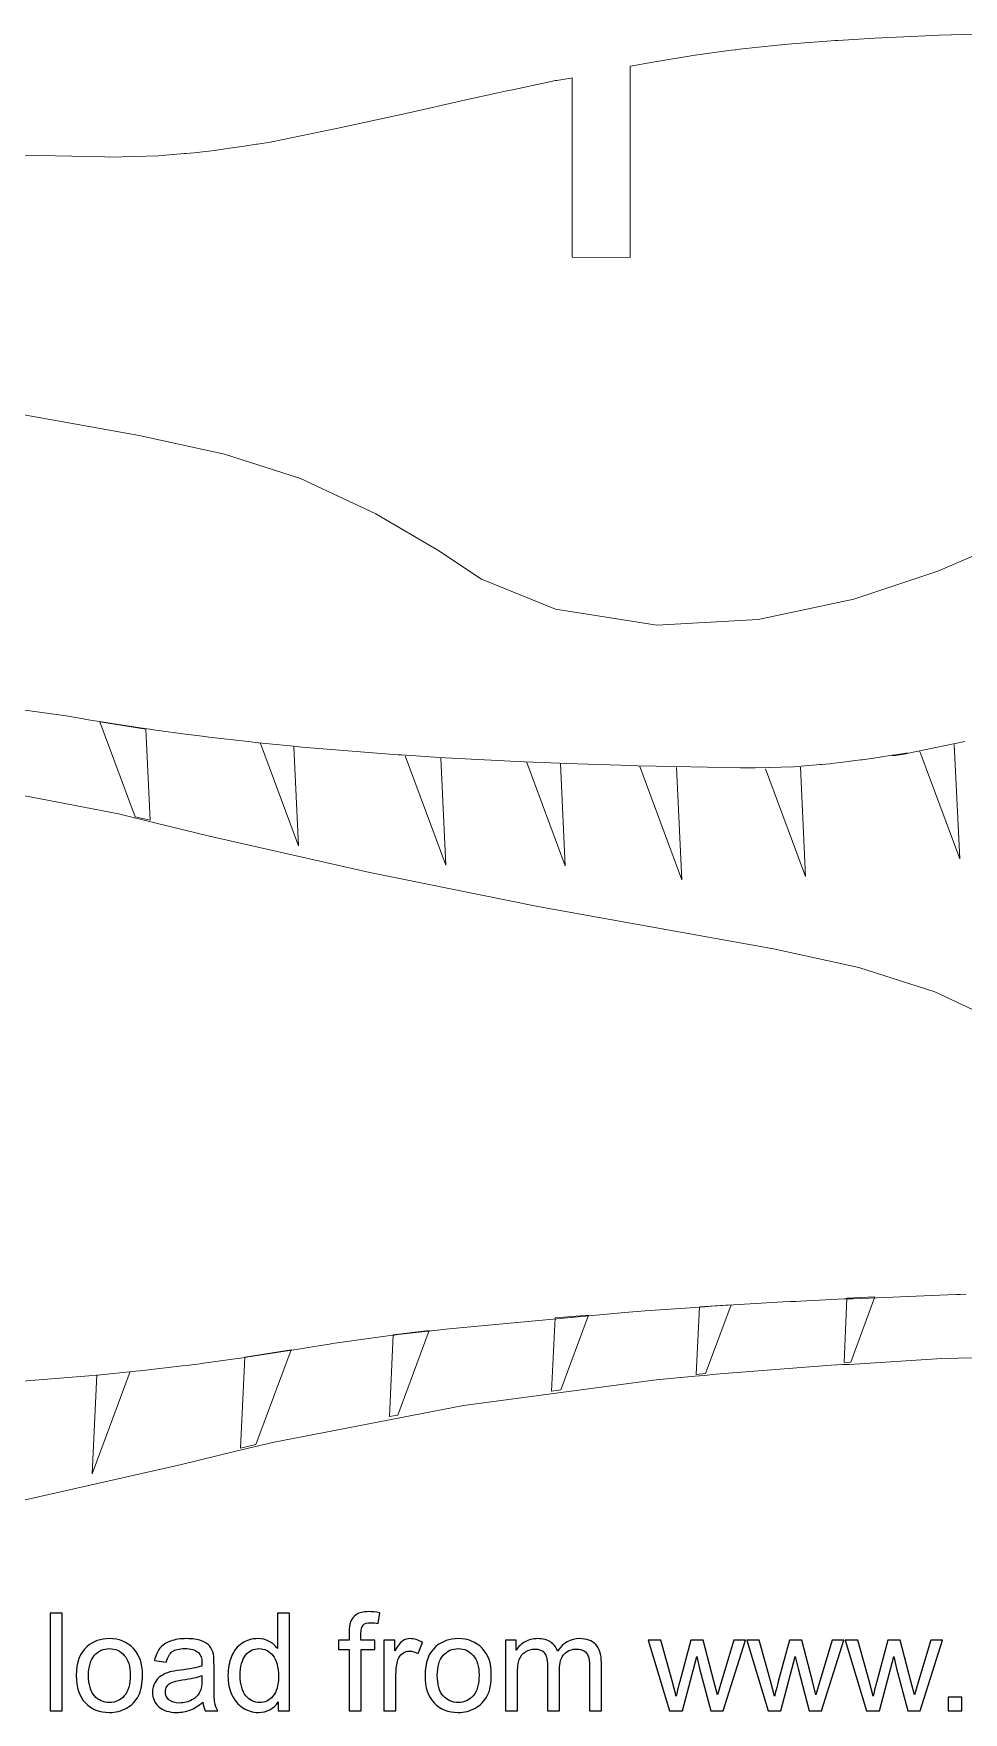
# Model space of a CAD drawing. Header units: millimetres. Extents: x -103 to 107, y -32 to 116.
# Drawn here: x -3.9 to 28.5, y -30.2 to 28.3 of the extents above; entities that cross this region are included whole.
import ezdxf

# ---------------------------------------------------------------- set-up
doc = ezdxf.new("R2010")
doc.units = ezdxf.units.MM
doc.header["$MEASUREMENT"] = 0
doc.layers.add('Layer 1', color=7, linetype='Continuous')

msp = doc.modelspace()

# ---------------------------------------------------------------- linework, layer by layer
at = {"layer": 'Layer 1', "lineweight": 9}
for points in [[(24.0743, 28.0924), (24.0743, 28.0924), (23.9343, 28.0828), (23.9343, 28.0828)], [(24.1613, 28.0924), (24.1613, 28.0924), (24.0743, 28.0924), (24.0743, 28.0924)], [(25.4483, 28.1696), (25.4483, 28.1696), (24.1613, 28.0924), (24.1613, 28.0924)], [(27.4743, 28.2673), (27.4743, 28.2673), (25.4483, 28.1696), (25.4483, 28.1696)], [(27.6793, 28.2755), (27.6793, 28.2755), (27.4743, 28.2673), (27.4743, 28.2673)], [(29.8213, 28.3347), (29.8213, 28.3347), (27.6793, 28.2755), (27.6793, 28.2755)], [(18.9813, 27.5523), (18.9813, 27.5523), (17.9233, 27.373), (17.9233, 27.373)], [(19.1083, 27.5727), (19.1083, 27.5727), (18.9813, 27.5523), (18.9813, 27.5523)], [(20.4433, 27.7576), (20.4433, 27.7576), (19.1083, 27.5727), (19.1083, 27.5727)], [(20.5823, 27.7727), (20.5823, 27.7727), (20.4433, 27.7576), (20.4433, 27.7576)], [(20.6093, 27.7727), (20.6093, 27.7727), (20.5823, 27.7727), (20.5823, 27.7727)], [(20.7413, 27.7879), (20.7413, 27.7879), (20.6093, 27.7727), (20.6093, 27.7727)], [(22.0643, 27.9269), (22.0643, 27.9269), (20.7413, 27.7879), (20.7413, 27.7879)], [(22.1963, 27.9393), (22.1963, 27.9393), (22.0643, 27.9269), (22.0643, 27.9269)], [(22.4323, 27.9629), (22.4323, 27.9629), (22.1963, 27.9393), (22.1963, 27.9393)], [(22.5653, 27.9752), (22.5653, 27.9752), (22.4323, 27.9629), (22.4323, 27.9629)], [(23.9343, 28.0828), (23.9343, 28.0828), (22.5653, 27.9752), (22.5653, 27.9752)], [(17.0013, 27.2076), (17.0013, 27.2076), (16.9253, 27.1938), (16.9253, 27.1938)], [(16.9253, 27.1938), (16.9253, 27.1938), (16.9253, 20.5281), (16.9253, 20.5281)], [(17.8443, 27.3607), (17.8443, 27.3607), (17.0013, 27.2076), (17.0013, 27.2076)], [(17.9233, 27.373), (17.9233, 27.373), (17.8443, 27.3607), (17.8443, 27.3607)], [(12.6283, 26.3352), (12.6283, 26.3352), (12.3093, 26.2636), (12.3093, 26.2636)], [(12.7663, 26.3655), (12.7663, 26.3655), (12.6283, 26.3352), (12.6283, 26.3352)], [(14.1693, 26.6647), (14.1693, 26.6647), (12.7663, 26.3655), (12.7663, 26.3655)], [(14.3143, 26.6936), (14.3143, 26.6936), (14.1693, 26.6647), (14.1693, 26.6647)], [(14.3303, 26.6936), (14.3303, 26.6936), (14.3143, 26.6936), (14.3143, 26.6936)], [(14.3703, 26.7017), (14.3703, 26.7017), (14.3303, 26.6936), (14.3303, 26.6936)], [(14.8603, 26.7832), (14.8603, 26.7832), (14.3703, 26.7017), (14.3703, 26.7017)], [(14.9013, 26.7899), (14.9013, 26.7899), (14.8603, 26.7832), (14.8603, 26.7832)], [(14.9013, 20.5461), (14.9013, 20.5461), (14.9013, 26.7899), (14.9013, 26.7899)], [(10.8913, 25.9521), (10.8913, 25.9521), (9.4703, 25.6257), (9.4703, 25.6257)], [(10.9863, 25.9743), (10.9863, 25.9743), (10.8913, 25.9521), (10.8913, 25.9521)], [(12.3093, 26.2636), (12.3093, 26.2636), (10.9863, 25.9743), (10.9863, 25.9743)], [(9.2153, 25.5693), (9.2153, 25.5693), (6.6923, 25.0317), (6.6923, 25.0317)], [(9.4703, 25.6257), (9.4703, 25.6257), (9.2153, 25.5693), (9.2153, 25.5693)], [(6.4563, 24.9809), (6.4563, 24.9809), (4.4323, 24.5575), (4.4323, 24.5575)], [(6.6923, 25.0317), (6.6923, 25.0317), (6.4563, 24.9809), (6.4563, 24.9809)], [(-3.6803, 24.0809), (-3.6803, 24.0809), (-4.9662, 24.1127), (-4.9662, 24.1127)], [(-1.3827, 24.034), (-1.3827, 24.034), (-3.6803, 24.0809), (-3.6803, 24.0809)], [(-1.2137, 24.0312), (-1.2137, 24.0312), (-1.3827, 24.034), (-1.3827, 24.034)], [(0.4913, 24.0753), (0.4913, 24.0753), (-1.2137, 24.0312), (-1.2137, 24.0312)], [(0.6623, 24.0862), (0.6623, 24.0862), (0.4913, 24.0753), (0.4913, 24.0753)], [(0.7283, 24.0919), (0.7283, 24.0919), (0.6623, 24.0862), (0.6623, 24.0862)], [(1.3893, 24.1497), (1.3893, 24.1497), (0.7283, 24.0919), (0.7283, 24.0919)], [(1.4553, 24.1554), (1.4553, 24.1554), (1.3893, 24.1497), (1.3893, 24.1497)], [(1.7343, 24.1801), (1.7343, 24.1801), (1.4553, 24.1554), (1.4553, 24.1554)], [(2.4393, 24.264), (2.4393, 24.264), (1.7343, 24.1801), (1.7343, 24.1801)], [(2.8133, 24.3123), (2.8133, 24.3123), (2.4393, 24.264), (2.4393, 24.264)], [(3.4713, 24.4115), (3.4713, 24.4115), (2.8133, 24.3123), (2.8133, 24.3123)], [(3.9033, 24.4778), (3.9033, 24.4778), (3.4713, 24.4115), (3.4713, 24.4115)], [(3.9403, 24.4845), (3.9403, 24.4845), (3.9033, 24.4778), (3.9033, 24.4778)], [(4.3933, 24.5522), (4.3933, 24.5522), (3.9403, 24.4845), (3.9403, 24.4845)], [(4.4323, 24.5575), (4.4323, 24.5575), (4.3933, 24.5522), (4.3933, 24.5522)], [(16.9253, 20.5281), (16.9253, 20.5281), (14.9013, 20.5461), (14.9013, 20.5461)], [(-8.3931, 15.8058), (-8.3931, 15.8058), (-3.8112, 14.9803), (-3.8112, 14.9803)], [(-3.8112, 14.9803), (-3.8112, 14.9803), (-0.1887, 14.3284), (-0.1887, 14.3284)], [(-0.1887, 14.3284), (-0.1887, 14.3284), (2.7883, 13.6697), (2.7883, 13.6697)], [(2.7883, 13.6697), (2.7883, 13.6697), (5.4343, 12.821), (5.4343, 12.821)], [(5.4343, 12.821), (5.4343, 12.821), (8.0623, 11.5972), (8.0623, 11.5972)], [(8.0623, 11.5972), (8.0623, 11.5972), (10.2763, 10.2923), (10.2763, 10.2923)], [(27.6503, 9.5962), (27.6503, 9.5962), (29.9933, 10.6062), (29.9933, 10.6062)], [(10.2763, 10.2923), (10.2763, 10.2923), (10.9893, 9.8167), (10.9893, 9.8167)], [(10.9893, 9.8167), (10.9893, 9.8167), (11.7443, 9.3136), (11.7443, 9.3136)], [(24.7173, 8.6194), (24.7173, 8.6194), (27.6503, 9.5962), (27.6503, 9.5962)], [(11.7443, 9.3136), (11.7443, 9.3136), (14.3283, 8.2733), (14.3283, 8.2733)], [(14.3283, 8.2733), (14.3283, 8.2733), (17.8603, 7.718), (17.8603, 7.718)], [(21.3873, 7.9138), (21.3873, 7.9138), (24.7173, 8.6194), (24.7173, 8.6194)], [(17.8603, 7.718), (17.8603, 7.718), (21.3873, 7.9138), (21.3873, 7.9138)]]:
    msp.add_open_spline(points, degree=3, dxfattribs=at)
at = {"layer": 'Layer 1', "color": 1, "lineweight": 9}
for points in [[(-4.9207, 4.8584), (-4.9207, 4.8584), (-2.9917, 4.5885), (-2.9917, 4.5885)], [(-2.9917, 4.5885), (-2.9917, 4.5885), (-2.8277, 4.5624), (-2.8277, 4.5624)], [(-2.8277, 4.5624), (-2.8277, 4.5624), (-2.7327, 4.5497), (-2.7327, 4.5497)], [(-2.7327, 4.5497), (-2.7327, 4.5497), (-2.1427, 4.452), (-2.1427, 4.452)], [(-2.1427, 4.452), (-2.1427, 4.452), (-1.9507, 4.4189), (-1.9507, 4.4189)], [(-1.9507, 4.4189), (-1.9507, 4.4189), (0.0033, 4.1102), (0.0033, 4.1102)], [(-1.5577, 4.3458), (-1.5577, 4.3458), (-0.3307, 1.0386), (-0.3307, 1.0386)], [(0.0513, 4.0925), (0.0513, 4.0925), (-1.5577, 4.3458), (-1.5577, 4.3458)], [(-1.5577, 4.3458), (-1.5577, 4.3458), (-0.3307, 1.0386), (-0.3307, 1.0386)], [(0.0513, 4.0925), (0.0513, 4.0925), (-1.5577, 4.3458), (-1.5577, 4.3458)], [(0.0033, 4.1102), (0.0033, 4.1102), (0.2013, 4.0841), (0.2013, 4.0841)], [(0.2013, 0.9133), (0.2013, 0.9133), (0.0513, 4.0925), (0.0513, 4.0925)], [(0.2013, 0.9119), (0.2013, 0.9119), (0.0513, 4.0925), (0.0513, 4.0925)], [(0.2013, 4.0841), (0.2013, 4.0841), (0.3183, 4.0675), (0.3183, 4.0675)], [(0.3183, 4.0675), (0.3183, 4.0675), (1.5053, 3.9049), (1.5053, 3.9049)], [(1.5053, 3.9049), (1.5053, 3.9049), (1.6253, 3.8883), (1.6253, 3.8883)], [(1.6253, 3.8883), (1.6253, 3.8883), (2.0993, 3.8304), (2.0993, 3.8304)], [(2.0993, 3.8304), (2.0993, 3.8304), (2.2453, 3.8128), (2.2453, 3.8128)], [(2.2453, 3.8128), (2.2453, 3.8128), (3.7153, 3.6417), (3.7153, 3.6417)], [(3.7153, 3.6417), (3.7153, 3.6417), (3.8633, 3.6265), (3.8633, 3.6265)], [(3.8633, 3.6265), (3.8633, 3.6265), (3.9713, 3.6156), (3.9713, 3.6156)], [(3.9713, 3.6156), (3.9713, 3.6156), (5.0743, 3.5055), (5.0743, 3.5055)], [(4.0463, 3.5895), (4.0463, 3.5895), (5.3723, 0.0203), (5.3723, 0.0203)], [(4.0463, 3.5895), (4.0463, 3.5895), (5.3723, 0.0203), (5.3723, 0.0203)], [(26.5673, 3.2353), (26.5673, 3.2353), (28.5913, 3.6583), (28.5913, 3.6583)], [(28.4113, -0.4358), (28.4113, -0.4358), (28.2213, 3.5496), (28.2213, 3.5496)], [(28.4113, -0.4358), (28.4113, -0.4358), (28.2213, 3.5496), (28.2213, 3.5496)], [(5.0743, 3.5055), (5.0743, 3.5055), (5.1863, 3.4942), (5.1863, 3.4942)], [(5.1863, 3.4942), (5.1863, 3.4942), (5.4923, 3.4653), (5.4923, 3.4653)], [(5.3723, 0.0203), (5.3723, 0.0203), (5.2083, 3.4752), (5.2083, 3.4752)], [(5.3723, 0.0203), (5.3723, 0.0203), (5.2083, 3.4752), (5.2083, 3.4752)], [(5.4923, 3.4653), (5.4923, 3.4653), (8.5333, 3.2187), (8.5333, 3.2187)], [(8.5333, 3.2187), (8.5333, 3.2187), (8.8353, 3.1979), (8.8353, 3.1979)], [(8.8353, 3.1979), (8.8353, 3.1979), (8.9523, 3.1912), (8.9523, 3.1912)], [(8.9523, 3.1912), (8.9523, 3.1912), (10.1143, 3.114), (10.1143, 3.114)], [(9.0883, 3.1581), (9.0883, 3.1581), (10.5023, -0.6494), (10.5023, -0.6494)], [(9.0883, 3.1581), (9.0883, 3.1581), (10.5023, -0.6494), (10.5023, -0.6494)], [(10.1143, 3.114), (10.1143, 3.114), (10.2293, 3.1071), (10.2293, 3.1071)], [(10.2293, 3.1071), (10.2293, 3.1071), (10.4843, 3.092), (10.4843, 3.092)], [(10.5023, -0.6494), (10.5023, -0.6494), (10.3243, 3.0809), (10.3243, 3.0809)], [(10.5023, -0.6494), (10.5023, -0.6494), (10.3243, 3.0809), (10.3243, 3.0809)], [(10.4843, 3.092), (10.4843, 3.092), (12.9923, 2.9665), (12.9923, 2.9665)], [(12.9923, 2.9665), (12.9923, 2.9665), (13.2383, 2.9555), (13.2383, 2.9555)], [(13.2383, 2.9555), (13.2383, 2.9555), (14.4683, 2.9045), (14.4683, 2.9045)], [(13.3213, 2.9266), (13.3213, 2.9266), (14.6583, -0.6784), (14.6583, -0.6784)], [(13.3213, 2.9266), (13.3213, 2.9266), (14.6583, -0.6784), (14.6583, -0.6784)], [(23.9453, 2.8894), (23.9453, 2.8894), (24.5333, 2.9624), (24.5333, 2.9624)], [(24.5333, 2.9624), (24.5333, 2.9624), (24.5923, 2.9693), (24.5923, 2.9693)], [(24.5923, 2.9693), (24.5923, 2.9693), (24.9663, 3.0148), (24.9663, 3.0148)], [(24.9663, 3.0148), (24.9663, 3.0148), (25.0213, 3.023), (25.0213, 3.023)], [(25.0213, 3.023), (25.0213, 3.023), (25.5703, 3.1043), (25.5703, 3.1043)], [(25.5703, 3.1043), (25.5703, 3.1043), (25.6253, 3.1126), (25.6253, 3.1126)], [(25.6253, 3.1126), (25.6253, 3.1126), (26.0563, 3.1815), (26.0563, 3.1815)], [(26.0563, 3.1815), (26.0563, 3.1815), (26.0933, 3.1884), (26.0933, 3.1884)], [(26.0563, 3.1705), (26.0563, 3.1705), (26.1413, 3.1705), (26.1413, 3.1705)], [(26.0933, 3.1884), (26.0933, 3.1884), (26.5453, 3.2561), (26.5453, 3.2561)], [(26.1413, 3.1705), (26.1413, 3.1705), (26.1753, 3.176), (26.1753, 3.176)], [(26.1753, 3.176), (26.1753, 3.176), (26.5373, 3.2296), (26.5373, 3.2296)], [(26.5373, 3.2296), (26.5373, 3.2296), (26.5673, 3.2353), (26.5673, 3.2353)], [(26.5453, 3.2561), (26.5453, 3.2561), (26.5853, 3.2614), (26.5853, 3.2614)], [(27.0193, 3.314), (27.0193, 3.314), (28.4113, -0.4358), (28.4113, -0.4358)], [(27.0193, 3.314), (27.0193, 3.314), (28.4113, -0.4358), (28.4113, -0.4358)], [(-0.9097, 1.1324), (-0.9097, 1.1324), (-7.5651, 2.4167), (-7.5651, 2.4167)], [(14.4683, 2.9045), (14.4683, 2.9045), (14.7023, 2.8963), (14.7023, 2.8963)], [(14.6583, -0.6784), (14.6583, -0.6784), (14.4923, 2.877), (14.4923, 2.877)], [(14.6583, -0.6784), (14.6583, -0.6784), (14.4923, 2.877), (14.4923, 2.877)], [(14.7023, 2.8963), (14.7023, 2.8963), (16.9693, 2.8232), (16.9693, 2.8232)], [(16.9693, 2.8232), (16.9693, 2.8232), (17.1873, 2.8163), (17.1873, 2.8163)], [(17.1873, 2.8163), (17.1873, 2.8163), (18.4733, 2.7846), (18.4733, 2.7846)], [(17.2583, 2.7874), (17.2583, 2.7874), (18.7273, -1.1648), (18.7273, -1.1648)], [(17.2583, 2.7874), (17.2583, 2.7874), (18.7273, -1.1648), (18.7273, -1.1648)], [(18.4733, 2.7846), (18.4733, 2.7846), (20.7703, 2.7378), (20.7703, 2.7378)], [(18.7273, -1.1648), (18.7273, -1.1648), (18.5423, 2.7557), (18.5423, 2.7557)], [(18.7273, -1.1648), (18.7273, -1.1648), (18.5423, 2.7557), (18.5423, 2.7557)], [(20.7703, 2.7378), (20.7703, 2.7378), (21.2813, 2.7378), (21.2813, 2.7378)], [(21.2813, 2.7378), (21.2813, 2.7378), (22.6443, 2.7777), (22.6443, 2.7777)], [(21.6443, 2.7102), (21.6443, 2.7102), (23.0373, -1.0422), (23.0373, -1.0422)], [(21.6443, 2.7102), (21.6443, 2.7102), (23.0373, -1.0422), (23.0373, -1.0422)], [(22.6443, 2.7777), (22.6443, 2.7777), (22.8153, 2.7902), (22.8153, 2.7902)], [(22.8153, 2.7902), (22.8153, 2.7902), (22.8813, 2.7957), (22.8813, 2.7957)], [(23.0373, -1.0422), (23.0373, -1.0422), (22.8583, 2.7612), (22.8583, 2.7612)], [(23.0373, -1.0422), (23.0373, -1.0422), (22.8583, 2.7612), (22.8583, 2.7612)], [(22.8813, 2.7957), (22.8813, 2.7957), (23.5433, 2.8535), (23.5433, 2.8535)], [(23.5433, 2.8535), (23.5433, 2.8535), (23.6083, 2.859), (23.6083, 2.859)], [(23.6083, 2.859), (23.6083, 2.859), (23.8873, 2.8825), (23.8873, 2.8825)], [(23.8873, 2.8825), (23.8873, 2.8825), (23.9453, 2.8894), (23.9453, 2.8894)], [(0.4113, 0.8168), (0.4113, 0.8168), (-0.9097, 1.1324), (-0.9097, 1.1324)], [(-0.3307, 1.0386), (-0.3307, 1.0386), (0.2013, 0.9133), (0.2013, 0.9133)], [(-0.3307, 1.0386), (-0.3307, 1.0386), (0.2013, 0.9119), (0.2013, 0.9119)], [(2.2643, 0.3607), (2.2643, 0.3607), (0.4113, 0.8168), (0.4113, 0.8168)], [(7.8553, -0.9058), (7.8553, -0.9058), (2.2643, 0.3607), (2.2643, 0.3607)], [(13.7133, -2.0881), (13.7133, -2.0881), (7.8553, -0.9058), (7.8553, -0.9058)], [(18.2963, -2.9122), (18.2963, -2.9122), (13.7133, -2.0881), (13.7133, -2.0881)], [(21.9193, -3.5626), (21.9193, -3.5626), (18.2963, -2.9122), (18.2963, -2.9122)], [(24.8963, -4.2213), (24.8963, -4.2213), (21.9193, -3.5626), (21.9193, -3.5626)], [(27.5423, -5.0716), (27.5423, -5.0716), (24.8963, -4.2213), (24.8963, -4.2213)], [(30.1683, -6.2939), (30.1683, -6.2939), (27.5423, -5.0716), (27.5423, -5.0716)], [(22.8593, -15.8506), (22.8593, -15.8506), (24.3903, -15.772), (24.3903, -15.772)], [(24.3793, -17.9851), (24.3793, -17.9851), (24.4793, -15.7472), (24.4793, -15.7472)], [(24.3793, -17.9851), (24.3793, -17.9851), (24.4793, -15.7472), (24.4793, -15.7472)], [(24.3903, -15.772), (24.3903, -15.772), (24.5463, -15.7651), (24.5463, -15.7651)], [(24.4793, -15.7472), (24.4793, -15.7472), (25.4583, -15.7018), (25.4583, -15.7018)], [(24.4793, -15.7472), (24.4793, -15.7472), (25.4583, -15.7018), (25.4583, -15.7018)], [(24.5463, -15.7651), (24.5463, -15.7651), (24.6833, -15.7651), (24.6833, -15.7651)], [(25.4583, -15.7018), (25.4583, -15.7018), (24.6153, -17.9714), (24.6153, -17.9714)], [(25.4583, -15.7018), (25.4583, -15.7018), (24.6153, -17.9714), (24.6153, -17.9714)], [(24.6833, -15.7651), (24.6833, -15.7651), (24.9773, -15.7514), (24.9773, -15.7514)], [(24.9773, -15.7514), (24.9773, -15.7514), (27.9953, -15.6246), (27.9953, -15.6246)], [(27.9953, -15.6246), (27.9953, -15.6246), (28.3053, -15.6149), (28.3053, -15.6149)], [(28.3053, -15.6149), (28.3053, -15.6149), (28.4223, -15.6149), (28.4223, -15.6149)], [(28.4223, -15.6149), (28.4223, -15.6149), (28.6373, -15.6066), (28.6373, -15.6066)], [(10.6183, -16.8111), (10.6183, -16.8111), (16.7413, -16.2433), (16.7413, -16.2433)], [(14.3083, -16.4349), (14.3083, -16.4349), (15.4763, -16.3342), (15.4763, -16.3342)], [(14.3083, -16.4335), (14.3083, -16.4335), (15.4763, -16.3342), (15.4763, -16.3342)], [(15.4763, -16.3342), (15.4763, -16.3342), (14.5073, -18.9401), (14.5073, -18.9401)], [(15.4763, -16.3342), (15.4763, -16.3342), (14.5073, -18.9401), (14.5073, -18.9401)], [(16.7413, -16.2433), (16.7413, -16.2433), (17.4483, -16.191), (17.4483, -16.191)], [(17.4483, -16.191), (17.4483, -16.191), (17.6433, -16.1758), (17.6433, -16.1758)], [(17.6433, -16.1758), (17.6433, -16.1758), (17.7963, -16.1648), (17.7963, -16.1648)], [(17.7963, -16.1648), (17.7963, -16.1648), (19.3603, -16.0545), (19.3603, -16.0545)], [(19.2313, -18.4013), (19.2313, -18.4013), (19.3383, -16.0435), (19.3383, -16.0435)], [(19.2313, -18.4027), (19.2313, -18.4027), (19.3383, -16.0435), (19.3383, -16.0435)], [(19.3383, -16.0435), (19.3383, -16.0435), (20.4453, -15.9718), (20.4453, -15.9718)], [(19.3383, -16.0435), (19.3383, -16.0435), (20.4453, -15.9718), (20.4453, -15.9718)], [(19.3603, -16.0545), (19.3603, -16.0545), (19.5213, -16.0435), (19.5213, -16.0435)], [(19.5213, -16.0435), (19.5213, -16.0435), (19.5243, -16.0435), (19.5243, -16.0435)], [(19.5243, -16.0435), (19.5243, -16.0435), (19.7653, -16.027), (19.7653, -16.027)], [(20.4453, -15.9718), (20.4453, -15.9718), (19.5563, -18.371), (19.5563, -18.371)], [(20.4453, -15.9718), (20.4453, -15.9718), (19.5563, -18.371), (19.5563, -18.371)], [(19.7653, -16.027), (19.7653, -16.027), (22.2553, -15.8726), (22.2553, -15.8726)], [(22.2553, -15.8726), (22.2553, -15.8726), (22.5133, -15.8588), (22.5133, -15.8588)], [(22.5133, -15.8588), (22.5133, -15.8588), (22.7093, -15.8588), (22.7093, -15.8588)], [(22.7093, -15.8588), (22.7093, -15.8588), (22.8593, -15.8506), (22.8593, -15.8506)], [(8.6713, -17.0192), (8.6713, -17.0192), (9.9223, -16.8717), (9.9223, -16.8717)], [(8.6713, -17.0192), (8.6713, -17.0192), (9.9223, -16.8717), (9.9223, -16.8717)], [(9.9223, -16.8717), (9.9223, -16.8717), (8.8263, -19.8207), (8.8263, -19.8207)], [(9.9223, -16.8717), (9.9223, -16.8717), (8.8263, -19.8207), (8.8263, -19.8207)], [(8.8353, -17.0164), (8.8353, -17.0164), (10.0893, -16.869), (10.0893, -16.869)], [(10.0893, -16.869), (10.0893, -16.869), (10.1093, -16.869), (10.1093, -16.869)], [(10.1093, -16.869), (10.1093, -16.869), (10.6183, -16.8111), (10.6183, -16.8111)], [(14.1873, -18.9829), (14.1873, -18.9829), (14.3083, -16.4335), (14.3083, -16.4335)], [(14.1873, -18.9829), (14.1873, -18.9829), (14.3083, -16.4349), (14.3083, -16.4349)], [(3.4983, -17.7977), (3.4983, -17.7977), (5.1073, -17.5428), (5.1073, -17.5428)], [(3.4983, -17.7977), (3.4983, -17.7977), (5.1073, -17.5428), (5.1073, -17.5428)], [(3.5573, -17.8046), (3.5573, -17.8046), (5.5103, -17.5001), (5.5103, -17.5001)], [(5.1073, -17.5428), (5.1073, -17.5428), (3.8793, -20.8501), (3.8793, -20.8501)], [(5.1073, -17.5428), (5.1073, -17.5428), (3.8793, -20.8501), (3.8793, -20.8501)], [(5.5103, -17.5001), (5.5103, -17.5001), (5.7033, -17.467), (5.7033, -17.467)], [(5.7033, -17.467), (5.7033, -17.467), (6.2923, -17.3692), (6.2923, -17.3692)], [(6.2923, -17.3692), (6.2923, -17.3692), (6.3873, -17.3554), (6.3873, -17.3554)], [(6.3873, -17.3554), (6.3873, -17.3554), (6.5503, -17.3292), (6.5503, -17.3292)], [(6.5503, -17.3292), (6.5503, -17.3292), (8.4793, -17.0605), (8.4793, -17.0605)], [(8.4793, -17.0605), (8.4793, -17.0605), (8.7033, -17.0329), (8.7033, -17.0329)], [(8.5363, -19.8744), (8.5363, -19.8744), (8.6713, -17.0192), (8.6713, -17.0192)], [(8.5363, -19.8731), (8.5363, -19.8731), (8.6713, -17.0192), (8.6713, -17.0192)], [(8.7033, -17.0329), (8.7033, -17.0329), (8.8353, -17.0164), (8.8353, -17.0164)], [(-0.1567, -18.2773), (-0.1567, -18.2773), (1.3133, -18.1064), (1.3133, -18.1064)], [(1.3133, -18.1064), (1.3133, -18.1064), (1.4613, -18.0885), (1.4613, -18.0885)], [(1.4613, -18.0885), (1.4613, -18.0885), (1.9353, -18.0306), (1.9353, -18.0306)], [(1.9353, -18.0306), (1.9353, -18.0306), (2.0533, -18.0141), (2.0533, -18.0141)], [(2.0533, -18.0141), (2.0533, -18.0141), (3.2403, -17.8501), (3.2403, -17.8501)], [(3.2403, -17.8501), (3.2403, -17.8501), (3.3583, -17.8336), (3.3583, -17.8336)], [(3.3473, -20.9769), (3.3473, -20.9769), (3.4983, -17.7977), (3.4983, -17.7977)], [(3.3473, -20.9755), (3.3473, -20.9755), (3.4983, -17.7977), (3.4983, -17.7977)], [(3.3583, -17.8336), (3.3583, -17.8336), (3.5573, -17.8046), (3.5573, -17.8046)], [(23.9263, -18.0816), (23.9263, -18.0816), (19.9073, -18.3986), (19.9073, -18.3986)], [(24.3313, -18.0568), (24.3313, -18.0568), (23.9263, -18.0816), (23.9263, -18.0816)], [(24.5693, -18.0568), (24.5693, -18.0568), (24.3313, -18.0568), (24.3313, -18.0568)], [(24.6153, -17.9714), (24.6153, -17.9714), (24.3793, -17.9851), (24.3793, -17.9851)], [(24.6153, -17.9714), (24.6153, -17.9714), (24.3793, -17.9851), (24.3793, -17.9851)], [(27.7903, -17.8529), (27.7903, -17.8529), (24.5693, -18.0568), (24.5693, -18.0568)], [(37.4773, -17.6475), (37.4773, -17.6475), (27.7903, -17.8529), (27.7903, -17.8529)], [(-4.9743, -18.699), (-4.9743, -18.699), (-1.9347, -18.4537), (-1.9347, -18.4537)], [(-1.9347, -18.4537), (-1.9347, -18.4537), (-1.6267, -18.4247), (-1.6267, -18.4247)], [(-0.4977, -18.298), (-0.4977, -18.298), (-1.8227, -21.8685), (-1.8227, -21.8685)], [(-0.4977, -18.2994), (-0.4977, -18.2994), (-1.8227, -21.8685), (-1.8227, -21.8685)], [(-1.8227, -21.8685), (-1.8227, -21.8685), (-1.6587, -18.4137), (-1.6587, -18.4137)], [(-1.8227, -21.8685), (-1.8227, -21.8685), (-1.6587, -18.4137), (-1.6587, -18.4137)], [(-1.6267, -18.4247), (-1.6267, -18.4247), (-1.5177, -18.4137), (-1.5177, -18.4137)], [(-1.5177, -18.4137), (-1.5177, -18.4137), (-0.4157, -18.3035), (-0.4157, -18.3035)], [(-0.4157, -18.3035), (-0.4157, -18.3035), (-0.3047, -18.2924), (-0.3047, -18.2924)], [(-0.3047, -18.2924), (-0.3047, -18.2924), (-0.1567, -18.2773), (-0.1567, -18.2773)], [(17.8313, -18.5901), (17.8313, -18.5901), (11.1133, -19.4872), (11.1133, -19.4872)], [(19.1833, -18.4688), (19.1833, -18.4688), (17.8313, -18.5901), (17.8313, -18.5901)], [(19.5073, -18.4372), (19.5073, -18.4372), (19.1833, -18.4688), (19.1833, -18.4688)], [(19.5563, -18.371), (19.5563, -18.371), (19.2313, -18.4013), (19.2313, -18.4013)], [(19.5563, -18.371), (19.5563, -18.371), (19.2313, -18.4027), (19.2313, -18.4027)], [(19.9073, -18.3986), (19.9073, -18.3986), (19.5073, -18.4372), (19.5073, -18.4372)], [(14.5073, -18.9401), (14.5073, -18.9401), (14.1873, -18.9829), (14.1873, -18.9829)], [(14.5073, -18.9401), (14.5073, -18.9401), (14.1873, -18.9829), (14.1873, -18.9829)], [(11.1133, -19.4872), (11.1133, -19.4872), (4.4573, -20.7729), (4.4573, -20.7729)], [(8.8263, -19.8207), (8.8263, -19.8207), (8.5363, -19.8744), (8.5363, -19.8744)], [(8.8263, -19.8207), (8.8263, -19.8207), (8.5363, -19.8731), (8.5363, -19.8731)], [(4.4573, -20.7729), (4.4573, -20.7729), (3.1383, -21.0885), (3.1383, -21.0885)], [(3.8793, -20.8501), (3.8793, -20.8501), (3.3473, -20.9769), (3.3473, -20.9769)], [(3.8793, -20.8501), (3.8793, -20.8501), (3.3473, -20.9755), (3.3473, -20.9755)], [(1.2833, -21.5446), (1.2833, -21.5446), (-4.3072, -22.811), (-4.3072, -22.811)], [(3.1383, -21.0885), (3.1383, -21.0885), (1.2833, -21.5446), (1.2833, -21.5446)]]:
    msp.add_open_spline(points, degree=3, dxfattribs=at)
at = {"layer": 'Layer 1', "color": 7}
for points, knots in [([(-3.2879, -30.1315), (-3.2879, -30.1315), (-3.2879, -26.7279), (-3.2879, -26.7279), (-3.2879, -26.7279), (-3.2879, -26.7279), (-2.8696, -26.7279), (-2.8696, -26.7279), (-2.8696, -26.7279), (-2.8696, -26.7279), (-2.8696, -30.1315), (-2.8696, -30.1315), (-2.8696, -30.1315), (-2.8696, -30.1315), (-3.2879, -30.1315), (-3.2879, -30.1315)], [0, 0, 0, 0, 0.2, 0.2, 0.2, 0.2, 0.4, 0.4, 0.4, 0.4, 0.6, 0.6, 0.6, 0.6, 1, 1, 1, 1]), ([(4.6578, -30.1315), (4.6578, -30.1315), (4.6578, -29.8186), (4.6578, -29.8186), (4.6578, -29.8186), (4.5017, -30.0618), (4.272, -30.1838), (3.9685, -30.1838), (3.9685, -30.1838), (3.772, -30.1838), (3.5914, -30.1299), (3.4274, -30.0214), (3.4274, -30.0214), (3.2626, -29.9136), (3.1351, -29.7623), (3.0439, -29.569), (3.0439, -29.569), (2.9536, -29.3749), (2.9085, -29.1523), (2.9085, -28.9003), (2.9085, -28.9003), (2.9085, -28.6547), (2.9497, -28.4321), (3.0313, -28.2316), (3.0313, -28.2316), (3.1137, -28.032), (3.2365, -27.8783), (3.4005, -27.7721), (3.4005, -27.7721), (3.5637, -27.6652), (3.7475, -27.6121), (3.9495, -27.6121), (3.9495, -27.6121), (4.0985, -27.6121), (4.2308, -27.6438), (4.3464, -27.7064), (4.3464, -27.7064), (4.4621, -27.769), (4.5564, -27.8514), (4.6293, -27.952), (4.6293, -27.952), (4.6293, -27.952), (4.6293, -26.7279), (4.6293, -26.7279), (4.6293, -26.7279), (4.6293, -26.7279), (5.0476, -26.7279), (5.0476, -26.7279), (5.0476, -26.7279), (5.0476, -26.7279), (5.0476, -30.1315), (5.0476, -30.1315), (5.0476, -30.1315), (5.0476, -30.1315), (4.6578, -30.1315), (4.6578, -30.1315)], [0, 0, 0, 0, 0.0666667, 0.0666667, 0.0666667, 0.0666667, 0.1333333, 0.1333333, 0.1333333, 0.1333333, 0.2, 0.2, 0.2, 0.2, 0.2666667, 0.2666667, 0.2666667, 0.2666667, 0.3333333, 0.3333333, 0.3333333, 0.3333333, 0.4, 0.4, 0.4, 0.4, 0.4666667, 0.4666667, 0.4666667, 0.4666667, 0.5333333, 0.5333333, 0.5333333, 0.5333333, 0.6, 0.6, 0.6, 0.6, 0.6666667, 0.6666667, 0.6666667, 0.6666667, 0.7333333, 0.7333333, 0.7333333, 0.7333333, 0.8, 0.8, 0.8, 0.8, 0.8666667, 0.8666667, 0.8666667, 0.8666667, 1, 1, 1, 1]), ([(7.1297, -30.1315), (7.1297, -30.1315), (7.1297, -27.9876), (7.1297, -27.9876), (7.1297, -27.9876), (7.1297, -27.9876), (6.7589, -27.9876), (6.7589, -27.9876), (6.7589, -27.9876), (6.7589, -27.9876), (6.7589, -27.6644), (6.7589, -27.6644), (6.7589, -27.6644), (6.7589, -27.6644), (7.1297, -27.6644), (7.1297, -27.6644), (7.1297, -27.6644), (7.1297, -27.6644), (7.1297, -27.4029), (7.1297, -27.4029), (7.1297, -27.4029), (7.1297, -27.2373), (7.1439, -27.1145), (7.1732, -27.0345), (7.1732, -27.0345), (7.2136, -26.9268), (7.2834, -26.8388), (7.3848, -26.7715), (7.3848, -26.7715), (7.4854, -26.7042), (7.6272, -26.6709), (7.8094, -26.6709), (7.8094, -26.6709), (7.9275, -26.6709), (8.0574, -26.6851), (8.2, -26.7129), (8.2, -26.7129), (8.2, -26.7129), (8.1374, -27.0789), (8.1374, -27.0789), (8.1374, -27.0789), (8.0503, -27.0638), (7.9687, -27.0559), (7.891, -27.0559), (7.891, -27.0559), (7.7643, -27.0559), (7.6747, -27.0829), (7.6217, -27.1367), (7.6217, -27.1367), (7.5694, -27.1906), (7.5432, -27.2912), (7.5432, -27.4386), (7.5432, -27.4386), (7.5432, -27.4386), (7.5432, -27.6644), (7.5432, -27.6644), (7.5432, -27.6644), (7.5432, -27.6644), (8.0233, -27.6644), (8.0233, -27.6644), (8.0233, -27.6644), (8.0233, -27.6644), (8.0233, -27.9876), (8.0233, -27.9876), (8.0233, -27.9876), (8.0233, -27.9876), (7.548, -27.9876), (7.548, -27.9876), (7.548, -27.9876), (7.548, -27.9876), (7.548, -30.1315), (7.548, -30.1315), (7.548, -30.1315), (7.548, -30.1315), (7.1297, -30.1315), (7.1297, -30.1315)], [0, 0, 0, 0, 0.05, 0.05, 0.05, 0.05, 0.1, 0.1, 0.1, 0.1, 0.15, 0.15, 0.15, 0.15, 0.2, 0.2, 0.2, 0.2, 0.25, 0.25, 0.25, 0.25, 0.3, 0.3, 0.3, 0.3, 0.35, 0.35, 0.35, 0.35, 0.4, 0.4, 0.4, 0.4, 0.45, 0.45, 0.45, 0.45, 0.5, 0.5, 0.5, 0.5, 0.55, 0.55, 0.55, 0.55, 0.6, 0.6, 0.6, 0.6, 0.65, 0.65, 0.65, 0.65, 0.7, 0.7, 0.7, 0.7, 0.75, 0.75, 0.75, 0.75, 0.8, 0.8, 0.8, 0.8, 0.85, 0.85, 0.85, 0.85, 0.9, 0.9, 0.9, 0.9, 1, 1, 1, 1]), ([(-2.3791, -28.8979), (-2.3791, -28.4424), (-2.2524, -28.1049), (-1.9981, -27.8854), (-1.9981, -27.8854), (-1.7865, -27.7032), (-1.5274, -27.6121), (-1.2224, -27.6121), (-1.2224, -27.6121), (-0.8841, -27.6121), (-0.6068, -27.723), (-0.3913, -27.9448), (-0.3913, -27.9448), (-0.1766, -28.1659), (-0.0689, -28.4725), (-0.0689, -28.8631), (-0.0689, -28.8631), (-0.0689, -29.18), (-0.1164, -29.4288), (-0.2115, -29.6102), (-0.2115, -29.6102), (-0.3066, -29.7916), (-0.4452, -29.9326), (-0.6274, -30.0333), (-0.6274, -30.0333), (-0.8089, -30.1339), (-1.0077, -30.1838), (-1.2224, -30.1838), (-1.2224, -30.1838), (-1.5679, -30.1838), (-1.8467, -30.0737), (-2.0598, -29.8526), (-2.0598, -29.8526), (-2.273, -29.6316), (-2.3791, -29.3131), (-2.3791, -28.8979)], [0, 0, 0, 0, 0.1, 0.1, 0.1, 0.1, 0.2, 0.2, 0.2, 0.2, 0.3, 0.3, 0.3, 0.3, 0.4, 0.4, 0.4, 0.4, 0.5, 0.5, 0.5, 0.5, 0.6, 0.6, 0.6, 0.6, 0.7, 0.7, 0.7, 0.7, 0.8, 0.8, 0.8, 0.8, 1, 1, 1, 1]), ([(-1.9513, -28.8987), (-1.9513, -29.2141), (-1.8824, -29.4502), (-1.7445, -29.6062), (-1.7445, -29.6062), (-1.6059, -29.7631), (-1.4324, -29.8415), (-1.2224, -29.8415), (-1.2224, -29.8415), (-1.0148, -29.8415), (-0.8421, -29.7631), (-0.7035, -29.6054), (-0.7035, -29.6054), (-0.5656, -29.4478), (-0.4967, -29.2077), (-0.4967, -28.8853), (-0.4967, -28.8853), (-0.4967, -28.581), (-0.5664, -28.3505), (-0.7051, -28.1944), (-0.7051, -28.1944), (-0.8437, -28.0375), (-1.0164, -27.9591), (-1.2224, -27.9591), (-1.2224, -27.9591), (-1.4324, -27.9591), (-1.6059, -28.0367), (-1.7445, -28.1928), (-1.7445, -28.1928), (-1.8824, -28.3489), (-1.9513, -28.5842), (-1.9513, -28.8987)], [0, 0, 0, 0, 0.1111111, 0.1111111, 0.1111111, 0.1111111, 0.2222222, 0.2222222, 0.2222222, 0.2222222, 0.3333333, 0.3333333, 0.3333333, 0.3333333, 0.4444444, 0.4444444, 0.4444444, 0.4444444, 0.5555556, 0.5555556, 0.5555556, 0.5555556, 0.6666667, 0.6666667, 0.6666667, 0.6666667, 0.7777778, 0.7777778, 0.7777778, 0.7777778, 1, 1, 1, 1]), ([(2.033, -29.8225), (1.8777, -29.9548), (1.728, -30.0475), (1.5846, -30.1022), (1.5846, -30.1022), (1.4412, -30.1569), (1.2875, -30.1838), (1.1227, -30.1838), (1.1227, -30.1838), (0.8517, -30.1838), (0.6434, -30.118), (0.4976, -29.9857), (0.4976, -29.9857), (0.3518, -29.8542), (0.2789, -29.6855), (0.2789, -29.4803), (0.2789, -29.4803), (0.2789, -29.3598), (0.3067, -29.2497), (0.3613, -29.1499), (0.3613, -29.1499), (0.4168, -29.0501), (0.4889, -28.9708), (0.5776, -28.9106), (0.5776, -28.9106), (0.6671, -28.8504), (0.767, -28.8045), (0.8787, -28.7736), (0.8787, -28.7736), (0.9611, -28.7522), (1.0855, -28.7316), (1.251, -28.711), (1.251, -28.711), (1.5885, -28.6714), (1.8381, -28.623), (1.9974, -28.5676), (1.9974, -28.5676), (1.9989, -28.5105), (1.9997, -28.4741), (1.9997, -28.459), (1.9997, -28.459), (1.9997, -28.2895), (1.9601, -28.1698), (1.8809, -28.1001), (1.8809, -28.1001), (1.7739, -28.0058), (1.6147, -27.9591), (1.4039, -27.9591), (1.4039, -27.9591), (1.2067, -27.9591), (1.0609, -27.994), (0.9674, -28.0629), (0.9674, -28.0629), (0.8731, -28.1318), (0.8042, -28.2538), (0.759, -28.4297), (0.759, -28.4297), (0.759, -28.4297), (0.3502, -28.3727), (0.3502, -28.3727), (0.3502, -28.3727), (0.3875, -28.1976), (0.4485, -28.0558), (0.534, -27.948), (0.534, -27.948), (0.6196, -27.8403), (0.7432, -27.7579), (0.9048, -27.6992), (0.9048, -27.6992), (1.0657, -27.6414), (1.2534, -27.6121), (1.4657, -27.6121), (1.4657, -27.6121), (1.6765, -27.6121), (1.8484, -27.6367), (1.9807, -27.6866), (1.9807, -27.6866), (2.1122, -27.7365), (2.2097, -27.7983), (2.2715, -27.8735), (2.2715, -27.8735), (2.3333, -27.9488), (2.3769, -28.0439), (2.4022, -28.1588), (2.4022, -28.1588), (2.4157, -28.2301), (2.4228, -28.3584), (2.4228, -28.543), (2.4228, -28.543), (2.4228, -28.543), (2.4228, -29.0976), (2.4228, -29.0976), (2.4228, -29.0976), (2.4228, -29.485), (2.4315, -29.7298), (2.4489, -29.8336), (2.4489, -29.8336), (2.4656, -29.9374), (2.5004, -30.0364), (2.5512, -30.1315), (2.5512, -30.1315), (2.5512, -30.1315), (2.1138, -30.1315), (2.1138, -30.1315), (2.1138, -30.1315), (2.0718, -30.0436), (2.0449, -29.9406), (2.033, -29.8225)], [0, 0, 0, 0, 0.0357143, 0.0357143, 0.0357143, 0.0357143, 0.0714286, 0.0714286, 0.0714286, 0.0714286, 0.1071429, 0.1071429, 0.1071429, 0.1071429, 0.1428571, 0.1428571, 0.1428571, 0.1428571, 0.1785714, 0.1785714, 0.1785714, 0.1785714, 0.2142857, 0.2142857, 0.2142857, 0.2142857, 0.25, 0.25, 0.25, 0.25, 0.2857143, 0.2857143, 0.2857143, 0.2857143, 0.3214286, 0.3214286, 0.3214286, 0.3214286, 0.3571429, 0.3571429, 0.3571429, 0.3571429, 0.3928571, 0.3928571, 0.3928571, 0.3928571, 0.4285714, 0.4285714, 0.4285714, 0.4285714, 0.4642857, 0.4642857, 0.4642857, 0.4642857, 0.5, 0.5, 0.5, 0.5, 0.5357143, 0.5357143, 0.5357143, 0.5357143, 0.5714286, 0.5714286, 0.5714286, 0.5714286, 0.6071429, 0.6071429, 0.6071429, 0.6071429, 0.6428571, 0.6428571, 0.6428571, 0.6428571, 0.6785714, 0.6785714, 0.6785714, 0.6785714, 0.7142857, 0.7142857, 0.7142857, 0.7142857, 0.75, 0.75, 0.75, 0.75, 0.7857143, 0.7857143, 0.7857143, 0.7857143, 0.8214286, 0.8214286, 0.8214286, 0.8214286, 0.8571429, 0.8571429, 0.8571429, 0.8571429, 0.8928571, 0.8928571, 0.8928571, 0.8928571, 0.9285714, 0.9285714, 0.9285714, 0.9285714, 1, 1, 1, 1]), ([(3.3363, -28.9011), (3.3363, -29.2164), (3.4028, -29.4517), (3.5367, -29.6078), (3.5367, -29.6078), (3.6698, -29.7639), (3.8275, -29.8415), (4.0089, -29.8415), (4.0089, -29.8415), (4.1919, -29.8415), (4.3472, -29.7671), (4.4756, -29.6181), (4.4756, -29.6181), (4.6031, -29.4692), (4.6673, -29.2418), (4.6673, -28.936), (4.6673, -28.936), (4.6673, -28.6), (4.6023, -28.3529), (4.4716, -28.1952), (4.4716, -28.1952), (4.3417, -28.0375), (4.1808, -27.9591), (3.9899, -27.9591), (3.9899, -27.9591), (3.8037, -27.9591), (3.6484, -28.0344), (3.5233, -28.1857), (3.5233, -28.1857), (3.3989, -28.337), (3.3363, -28.5755), (3.3363, -28.9011)], [0, 0, 0, 0, 0.1111111, 0.1111111, 0.1111111, 0.1111111, 0.2222222, 0.2222222, 0.2222222, 0.2222222, 0.3333333, 0.3333333, 0.3333333, 0.3333333, 0.4444444, 0.4444444, 0.4444444, 0.4444444, 0.5555556, 0.5555556, 0.5555556, 0.5555556, 0.6666667, 0.6666667, 0.6666667, 0.6666667, 0.7777778, 0.7777778, 0.7777778, 0.7777778, 1, 1, 1, 1]), ([(8.3458, -30.1315), (8.3458, -30.1315), (8.3458, -27.6644), (8.3458, -27.6644), (8.3458, -27.6644), (8.3458, -27.6644), (8.7213, -27.6644), (8.7213, -27.6644), (8.7213, -27.6644), (8.7213, -27.6644), (8.7213, -28.0423), (8.7213, -28.0423), (8.7213, -28.0423), (8.8172, -27.8672), (8.9059, -27.7515), (8.9875, -27.6961), (8.9875, -27.6961), (9.0691, -27.6398), (9.1586, -27.6121), (9.2561, -27.6121), (9.2561, -27.6121), (9.3971, -27.6121), (9.5405, -27.6565), (9.6863, -27.7444), (9.6863, -27.7444), (9.6863, -27.7444), (9.5374, -28.1302), (9.5374, -28.1302), (9.5374, -28.1302), (9.4359, -28.0732), (9.3345, -28.0447), (9.2331, -28.0447), (9.2331, -28.0447), (9.142, -28.0447), (9.0604, -28.0724), (8.9883, -28.1271), (8.9883, -28.1271), (8.9162, -28.1817), (8.8647, -28.2578), (8.8338, -28.3552), (8.8338, -28.3552), (8.7871, -28.5034), (8.7641, -28.6658), (8.7641, -28.8425), (8.7641, -28.8425), (8.7641, -28.8425), (8.7641, -30.1315), (8.7641, -30.1315), (8.7641, -30.1315), (8.7641, -30.1315), (8.3458, -30.1315), (8.3458, -30.1315)], [0, 0, 0, 0, 0.0714286, 0.0714286, 0.0714286, 0.0714286, 0.1428571, 0.1428571, 0.1428571, 0.1428571, 0.2142857, 0.2142857, 0.2142857, 0.2142857, 0.2857143, 0.2857143, 0.2857143, 0.2857143, 0.3571429, 0.3571429, 0.3571429, 0.3571429, 0.4285714, 0.4285714, 0.4285714, 0.4285714, 0.5, 0.5, 0.5, 0.5, 0.5714286, 0.5714286, 0.5714286, 0.5714286, 0.6428571, 0.6428571, 0.6428571, 0.6428571, 0.7142857, 0.7142857, 0.7142857, 0.7142857, 0.7857143, 0.7857143, 0.7857143, 0.7857143, 0.8571429, 0.8571429, 0.8571429, 0.8571429, 1, 1, 1, 1]), ([(9.7766, -28.8979), (9.7766, -28.4424), (9.9033, -28.1049), (10.1576, -27.8854), (10.1576, -27.8854), (10.3692, -27.7032), (10.6283, -27.6121), (10.9333, -27.6121), (10.9333, -27.6121), (11.2716, -27.6121), (11.5489, -27.723), (11.7644, -27.9448), (11.7644, -27.9448), (11.9791, -28.1659), (12.0868, -28.4725), (12.0868, -28.8631), (12.0868, -28.8631), (12.0868, -29.18), (12.0393, -29.4288), (11.9442, -29.6102), (11.9442, -29.6102), (11.8491, -29.7916), (11.7105, -29.9326), (11.5283, -30.0333), (11.5283, -30.0333), (11.3468, -30.1339), (11.148, -30.1838), (10.9333, -30.1838), (10.9333, -30.1838), (10.5878, -30.1838), (10.309, -30.0737), (10.0959, -29.8526), (10.0959, -29.8526), (9.8827, -29.6316), (9.7766, -29.3131), (9.7766, -28.8979)], [0, 0, 0, 0, 0.1, 0.1, 0.1, 0.1, 0.2, 0.2, 0.2, 0.2, 0.3, 0.3, 0.3, 0.3, 0.4, 0.4, 0.4, 0.4, 0.5, 0.5, 0.5, 0.5, 0.6, 0.6, 0.6, 0.6, 0.7, 0.7, 0.7, 0.7, 0.8, 0.8, 0.8, 0.8, 1, 1, 1, 1]), ([(10.2044, -28.8987), (10.2044, -29.2141), (10.2733, -29.4502), (10.4112, -29.6062), (10.4112, -29.6062), (10.5498, -29.7631), (10.7233, -29.8415), (10.9333, -29.8415), (10.9333, -29.8415), (11.1409, -29.8415), (11.3136, -29.7631), (11.4522, -29.6054), (11.4522, -29.6054), (11.5901, -29.4478), (11.659, -29.2077), (11.659, -28.8853), (11.659, -28.8853), (11.659, -28.581), (11.5893, -28.3505), (11.4506, -28.1944), (11.4506, -28.1944), (11.312, -28.0375), (11.1393, -27.9591), (10.9333, -27.9591), (10.9333, -27.9591), (10.7233, -27.9591), (10.5498, -28.0367), (10.4112, -28.1928), (10.4112, -28.1928), (10.2733, -28.3489), (10.2044, -28.5842), (10.2044, -28.8987)], [0, 0, 0, 0, 0.1111111, 0.1111111, 0.1111111, 0.1111111, 0.2222222, 0.2222222, 0.2222222, 0.2222222, 0.3333333, 0.3333333, 0.3333333, 0.3333333, 0.4444444, 0.4444444, 0.4444444, 0.4444444, 0.5555556, 0.5555556, 0.5555556, 0.5555556, 0.6666667, 0.6666667, 0.6666667, 0.6666667, 0.7777778, 0.7777778, 0.7777778, 0.7777778, 1, 1, 1, 1]), ([(12.5772, -30.1315), (12.5772, -30.1315), (12.5772, -27.6644), (12.5772, -27.6644), (12.5772, -27.6644), (12.5772, -27.6644), (12.9528, -27.6644), (12.9528, -27.6644), (12.9528, -27.6644), (12.9528, -27.6644), (12.9528, -28.013), (12.9528, -28.013), (12.9528, -28.013), (13.0296, -27.8926), (13.1326, -27.7951), (13.261, -27.7222), (13.261, -27.7222), (13.3893, -27.6485), (13.5351, -27.6121), (13.6991, -27.6121), (13.6991, -27.6121), (13.8813, -27.6121), (14.031, -27.6501), (14.1475, -27.7254), (14.1475, -27.7254), (14.264, -27.8014), (14.3464, -27.9068), (14.3939, -28.0431), (14.3939, -28.0431), (14.5904, -27.7555), (14.8447, -27.6121), (15.1584, -27.6121), (15.1584, -27.6121), (15.404, -27.6121), (15.5934, -27.6794), (15.7249, -27.8149), (15.7249, -27.8149), (15.8572, -27.9504), (15.9238, -28.1588), (15.9238, -28.44), (15.9238, -28.44), (15.9238, -28.44), (15.9238, -30.1315), (15.9238, -30.1315), (15.9238, -30.1315), (15.9238, -30.1315), (15.5055, -30.1315), (15.5055, -30.1315), (15.5055, -30.1315), (15.5055, -30.1315), (15.5055, -28.5787), (15.5055, -28.5787), (15.5055, -28.5787), (15.5055, -28.4123), (15.4912, -28.2919), (15.4643, -28.2182), (15.4643, -28.2182), (15.4373, -28.1445), (15.3882, -28.0859), (15.3161, -28.0407), (15.3161, -28.0407), (15.2448, -27.9955), (15.1608, -27.9734), (15.065, -27.9734), (15.065, -27.9734), (14.8907, -27.9734), (14.7465, -28.0312), (14.6316, -28.1461), (14.6316, -28.1461), (14.5167, -28.2618), (14.4597, -28.4463), (14.4597, -28.6999), (14.4597, -28.6999), (14.4597, -28.6999), (14.4597, -30.1315), (14.4597, -30.1315), (14.4597, -30.1315), (14.4597, -30.1315), (14.0413, -30.1315), (14.0413, -30.1315), (14.0413, -30.1315), (14.0413, -30.1315), (14.0413, -28.5303), (14.0413, -28.5303), (14.0413, -28.5303), (14.0413, -28.3449), (14.0073, -28.2055), (13.9391, -28.1128), (13.9391, -28.1128), (13.871, -28.0201), (13.7593, -27.9734), (13.6048, -27.9734), (13.6048, -27.9734), (13.4876, -27.9734), (13.379, -28.0043), (13.2792, -28.0661), (13.2792, -28.0661), (13.1794, -28.1279), (13.1073, -28.2182), (13.0621, -28.3378), (13.0621, -28.3378), (13.0177, -28.4566), (12.9956, -28.6286), (12.9956, -28.8528), (12.9956, -28.8528), (12.9956, -28.8528), (12.9956, -30.1315), (12.9956, -30.1315), (12.9956, -30.1315), (12.9956, -30.1315), (12.5772, -30.1315), (12.5772, -30.1315)], [0, 0, 0, 0, 0.0344828, 0.0344828, 0.0344828, 0.0344828, 0.0689655, 0.0689655, 0.0689655, 0.0689655, 0.1034483, 0.1034483, 0.1034483, 0.1034483, 0.137931, 0.137931, 0.137931, 0.137931, 0.1724138, 0.1724138, 0.1724138, 0.1724138, 0.2068966, 0.2068966, 0.2068966, 0.2068966, 0.2413793, 0.2413793, 0.2413793, 0.2413793, 0.2758621, 0.2758621, 0.2758621, 0.2758621, 0.3103448, 0.3103448, 0.3103448, 0.3103448, 0.3448276, 0.3448276, 0.3448276, 0.3448276, 0.3793103, 0.3793103, 0.3793103, 0.3793103, 0.4137931, 0.4137931, 0.4137931, 0.4137931, 0.4482759, 0.4482759, 0.4482759, 0.4482759, 0.4827586, 0.4827586, 0.4827586, 0.4827586, 0.5172414, 0.5172414, 0.5172414, 0.5172414, 0.5517241, 0.5517241, 0.5517241, 0.5517241, 0.5862069, 0.5862069, 0.5862069, 0.5862069, 0.6206897, 0.6206897, 0.6206897, 0.6206897, 0.6551724, 0.6551724, 0.6551724, 0.6551724, 0.6896552, 0.6896552, 0.6896552, 0.6896552, 0.7241379, 0.7241379, 0.7241379, 0.7241379, 0.7586207, 0.7586207, 0.7586207, 0.7586207, 0.7931034, 0.7931034, 0.7931034, 0.7931034, 0.8275862, 0.8275862, 0.8275862, 0.8275862, 0.862069, 0.862069, 0.862069, 0.862069, 0.8965517, 0.8965517, 0.8965517, 0.8965517, 0.9310345, 0.9310345, 0.9310345, 0.9310345, 1, 1, 1, 1]), ([(18.3013, -30.1315), (18.3013, -30.1315), (17.5558, -27.6644), (17.5558, -27.6644), (17.5558, -27.6644), (17.5558, -27.6644), (17.9931, -27.6644), (17.9931, -27.6644), (17.9931, -27.6644), (17.9931, -27.6644), (18.3869, -29.0881), (18.3869, -29.0881), (18.3869, -29.0881), (18.3869, -29.0881), (18.5263, -29.6181), (18.5263, -29.6181), (18.5263, -29.6181), (18.5319, -29.592), (18.5746, -29.4224), (18.6539, -29.1095), (18.6539, -29.1095), (18.6539, -29.1095), (19.0445, -27.6644), (19.0445, -27.6644), (19.0445, -27.6644), (19.0445, -27.6644), (19.4731, -27.6644), (19.4731, -27.6644), (19.4731, -27.6644), (19.4731, -27.6644), (19.8446, -29.0968), (19.8446, -29.0968), (19.8446, -29.0968), (19.8446, -29.0968), (19.9659, -29.5666), (19.9659, -29.5666), (19.9659, -29.5666), (19.9659, -29.5666), (20.1077, -29.0905), (20.1077, -29.0905), (20.1077, -29.0905), (20.1077, -29.0905), (20.5339, -27.6644), (20.5339, -27.6644), (20.5339, -27.6644), (20.5339, -27.6644), (20.9403, -27.6644), (20.9403, -27.6644), (20.9403, -27.6644), (20.9403, -27.6644), (20.1663, -30.1315), (20.1663, -30.1315), (20.1663, -30.1315), (20.1663, -30.1315), (19.7337, -30.1315), (19.7337, -30.1315), (19.7337, -30.1315), (19.7337, -30.1315), (19.3423, -28.6555), (19.3423, -28.6555), (19.3423, -28.6555), (19.3423, -28.6555), (19.2433, -28.2332), (19.2433, -28.2332), (19.2433, -28.2332), (19.2433, -28.2332), (18.7442, -30.1315), (18.7442, -30.1315), (18.7442, -30.1315), (18.7442, -30.1315), (18.3013, -30.1315), (18.3013, -30.1315)], [0, 0, 0, 0, 0.0526316, 0.0526316, 0.0526316, 0.0526316, 0.1052632, 0.1052632, 0.1052632, 0.1052632, 0.1578947, 0.1578947, 0.1578947, 0.1578947, 0.2105263, 0.2105263, 0.2105263, 0.2105263, 0.2631579, 0.2631579, 0.2631579, 0.2631579, 0.3157895, 0.3157895, 0.3157895, 0.3157895, 0.3684211, 0.3684211, 0.3684211, 0.3684211, 0.4210526, 0.4210526, 0.4210526, 0.4210526, 0.4736842, 0.4736842, 0.4736842, 0.4736842, 0.5263158, 0.5263158, 0.5263158, 0.5263158, 0.5789474, 0.5789474, 0.5789474, 0.5789474, 0.6315789, 0.6315789, 0.6315789, 0.6315789, 0.6842105, 0.6842105, 0.6842105, 0.6842105, 0.7368421, 0.7368421, 0.7368421, 0.7368421, 0.7894737, 0.7894737, 0.7894737, 0.7894737, 0.8421053, 0.8421053, 0.8421053, 0.8421053, 0.8947368, 0.8947368, 0.8947368, 0.8947368, 1, 1, 1, 1]), ([(21.7342, -30.1315), (21.7342, -30.1315), (20.9887, -27.6644), (20.9887, -27.6644), (20.9887, -27.6644), (20.9887, -27.6644), (21.426, -27.6644), (21.426, -27.6644), (21.426, -27.6644), (21.426, -27.6644), (21.8198, -29.0881), (21.8198, -29.0881), (21.8198, -29.0881), (21.8198, -29.0881), (21.9592, -29.6181), (21.9592, -29.6181), (21.9592, -29.6181), (21.9648, -29.592), (22.0075, -29.4224), (22.0868, -29.1095), (22.0868, -29.1095), (22.0868, -29.1095), (22.4774, -27.6644), (22.4774, -27.6644), (22.4774, -27.6644), (22.4774, -27.6644), (22.906, -27.6644), (22.906, -27.6644), (22.906, -27.6644), (22.906, -27.6644), (23.2775, -29.0968), (23.2775, -29.0968), (23.2775, -29.0968), (23.2775, -29.0968), (23.3988, -29.5666), (23.3988, -29.5666), (23.3988, -29.5666), (23.3988, -29.5666), (23.5406, -29.0905), (23.5406, -29.0905), (23.5406, -29.0905), (23.5406, -29.0905), (23.9668, -27.6644), (23.9668, -27.6644), (23.9668, -27.6644), (23.9668, -27.6644), (24.3732, -27.6644), (24.3732, -27.6644), (24.3732, -27.6644), (24.3732, -27.6644), (23.5992, -30.1315), (23.5992, -30.1315), (23.5992, -30.1315), (23.5992, -30.1315), (23.1666, -30.1315), (23.1666, -30.1315), (23.1666, -30.1315), (23.1666, -30.1315), (22.7752, -28.6555), (22.7752, -28.6555), (22.7752, -28.6555), (22.7752, -28.6555), (22.6762, -28.2332), (22.6762, -28.2332), (22.6762, -28.2332), (22.6762, -28.2332), (22.1771, -30.1315), (22.1771, -30.1315), (22.1771, -30.1315), (22.1771, -30.1315), (21.7342, -30.1315), (21.7342, -30.1315)], [0, 0, 0, 0, 0.0526316, 0.0526316, 0.0526316, 0.0526316, 0.1052632, 0.1052632, 0.1052632, 0.1052632, 0.1578947, 0.1578947, 0.1578947, 0.1578947, 0.2105263, 0.2105263, 0.2105263, 0.2105263, 0.2631579, 0.2631579, 0.2631579, 0.2631579, 0.3157895, 0.3157895, 0.3157895, 0.3157895, 0.3684211, 0.3684211, 0.3684211, 0.3684211, 0.4210526, 0.4210526, 0.4210526, 0.4210526, 0.4736842, 0.4736842, 0.4736842, 0.4736842, 0.5263158, 0.5263158, 0.5263158, 0.5263158, 0.5789474, 0.5789474, 0.5789474, 0.5789474, 0.6315789, 0.6315789, 0.6315789, 0.6315789, 0.6842105, 0.6842105, 0.6842105, 0.6842105, 0.7368421, 0.7368421, 0.7368421, 0.7368421, 0.7894737, 0.7894737, 0.7894737, 0.7894737, 0.8421053, 0.8421053, 0.8421053, 0.8421053, 0.8947368, 0.8947368, 0.8947368, 0.8947368, 1, 1, 1, 1]), ([(25.1671, -30.1315), (25.1671, -30.1315), (24.4216, -27.6644), (24.4216, -27.6644), (24.4216, -27.6644), (24.4216, -27.6644), (24.8589, -27.6644), (24.8589, -27.6644), (24.8589, -27.6644), (24.8589, -27.6644), (25.2527, -29.0881), (25.2527, -29.0881), (25.2527, -29.0881), (25.2527, -29.0881), (25.3921, -29.6181), (25.3921, -29.6181), (25.3921, -29.6181), (25.3977, -29.592), (25.4404, -29.4224), (25.5197, -29.1095), (25.5197, -29.1095), (25.5197, -29.1095), (25.9103, -27.6644), (25.9103, -27.6644), (25.9103, -27.6644), (25.9103, -27.6644), (26.3389, -27.6644), (26.3389, -27.6644), (26.3389, -27.6644), (26.3389, -27.6644), (26.7104, -29.0968), (26.7104, -29.0968), (26.7104, -29.0968), (26.7104, -29.0968), (26.8317, -29.5666), (26.8317, -29.5666), (26.8317, -29.5666), (26.8317, -29.5666), (26.9735, -29.0905), (26.9735, -29.0905), (26.9735, -29.0905), (26.9735, -29.0905), (27.3997, -27.6644), (27.3997, -27.6644), (27.3997, -27.6644), (27.3997, -27.6644), (27.8061, -27.6644), (27.8061, -27.6644), (27.8061, -27.6644), (27.8061, -27.6644), (27.0321, -30.1315), (27.0321, -30.1315), (27.0321, -30.1315), (27.0321, -30.1315), (26.5995, -30.1315), (26.5995, -30.1315), (26.5995, -30.1315), (26.5995, -30.1315), (26.2081, -28.6555), (26.2081, -28.6555), (26.2081, -28.6555), (26.2081, -28.6555), (26.1091, -28.2332), (26.1091, -28.2332), (26.1091, -28.2332), (26.1091, -28.2332), (25.61, -30.1315), (25.61, -30.1315), (25.61, -30.1315), (25.61, -30.1315), (25.1671, -30.1315), (25.1671, -30.1315)], [0, 0, 0, 0, 0.0526316, 0.0526316, 0.0526316, 0.0526316, 0.1052632, 0.1052632, 0.1052632, 0.1052632, 0.1578947, 0.1578947, 0.1578947, 0.1578947, 0.2105263, 0.2105263, 0.2105263, 0.2105263, 0.2631579, 0.2631579, 0.2631579, 0.2631579, 0.3157895, 0.3157895, 0.3157895, 0.3157895, 0.3684211, 0.3684211, 0.3684211, 0.3684211, 0.4210526, 0.4210526, 0.4210526, 0.4210526, 0.4736842, 0.4736842, 0.4736842, 0.4736842, 0.5263158, 0.5263158, 0.5263158, 0.5263158, 0.5789474, 0.5789474, 0.5789474, 0.5789474, 0.6315789, 0.6315789, 0.6315789, 0.6315789, 0.6842105, 0.6842105, 0.6842105, 0.6842105, 0.7368421, 0.7368421, 0.7368421, 0.7368421, 0.7894737, 0.7894737, 0.7894737, 0.7894737, 0.8421053, 0.8421053, 0.8421053, 0.8421053, 0.8947368, 0.8947368, 0.8947368, 0.8947368, 1, 1, 1, 1]), ([(1.9997, -28.8956), (1.8476, -28.9574), (1.6194, -29.0097), (1.3152, -29.0524), (1.3152, -29.0524), (1.1425, -29.077), (1.0205, -29.1047), (0.9492, -29.1356), (0.9492, -29.1356), (0.8779, -29.1665), (0.8232, -29.2117), (0.7844, -29.2703), (0.7844, -29.2703), (0.7456, -29.3297), (0.7258, -29.3955), (0.7258, -29.4684), (0.7258, -29.4684), (0.7258, -29.5785), (0.7678, -29.6712), (0.8525, -29.7449), (0.8525, -29.7449), (0.9373, -29.8186), (1.0609, -29.8558), (1.2233, -29.8558), (1.2233, -29.8558), (1.3841, -29.8558), (1.5275, -29.8209), (1.6535, -29.7504), (1.6535, -29.7504), (1.7787, -29.6807), (1.8714, -29.5848), (1.93, -29.4636), (1.93, -29.4636), (1.9752, -29.3693), (1.9974, -29.2307), (1.9974, -29.0477), (1.9974, -29.0477), (1.9974, -29.0477), (1.9997, -28.8956), (1.9997, -28.8956)], [0, 0, 0, 0, 0.0909091, 0.0909091, 0.0909091, 0.0909091, 0.1818182, 0.1818182, 0.1818182, 0.1818182, 0.2727273, 0.2727273, 0.2727273, 0.2727273, 0.3636364, 0.3636364, 0.3636364, 0.3636364, 0.4545455, 0.4545455, 0.4545455, 0.4545455, 0.5454545, 0.5454545, 0.5454545, 0.5454545, 0.6363636, 0.6363636, 0.6363636, 0.6363636, 0.7272727, 0.7272727, 0.7272727, 0.7272727, 0.8181818, 0.8181818, 0.8181818, 0.8181818, 1, 1, 1, 1]), ([(28.013, -30.1315), (28.013, -30.1315), (28.013, -29.6561), (28.013, -29.6561), (28.013, -29.6561), (28.013, -29.6561), (28.4883, -29.6561), (28.4883, -29.6561), (28.4883, -29.6561), (28.4883, -29.6561), (28.4883, -30.1315), (28.4883, -30.1315), (28.4883, -30.1315), (28.4883, -30.1315), (28.013, -30.1315), (28.013, -30.1315)], [0, 0, 0, 0, 0.2, 0.2, 0.2, 0.2, 0.4, 0.4, 0.4, 0.4, 0.6, 0.6, 0.6, 0.6, 1, 1, 1, 1])]:
    msp.add_open_spline(points, degree=3, knots=knots, dxfattribs=at)

doc.saveas('drawing.dxf')
